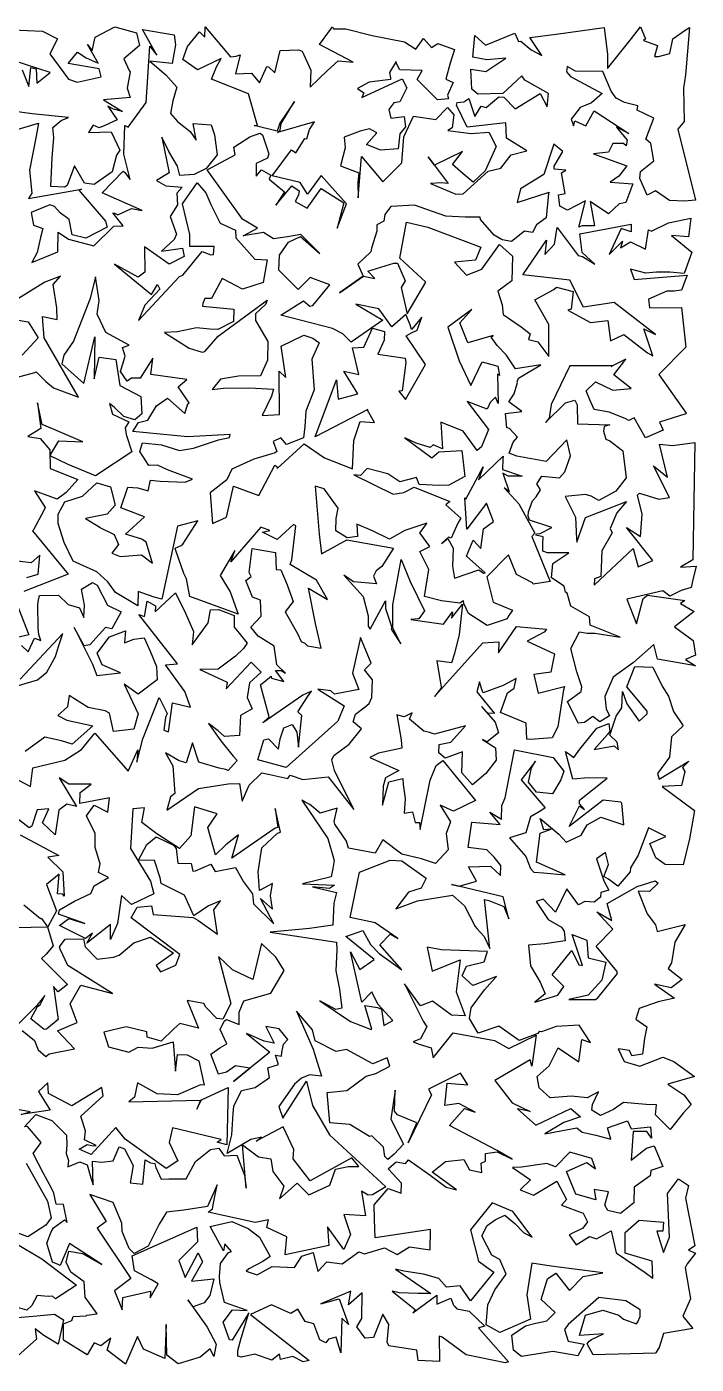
# Model space of a CAD drawing. Header units: metres. Extents: x -500 to 500, y -500 to 500.
# Drawn here: x 0 to 500, y -500 to 500 of the extents above; entities that cross this region are included whole.
import ezdxf

# ---------------------------------------------------------------- set-up
doc = ezdxf.new("R2010")
doc.units = ezdxf.units.M

msp = doc.modelspace()

# ---------------------------------------------------------------- linework, layer by layer
for points in [[(-8.88, 422.37), (8.77, 427.76), (6.95, 417.95), (2.15, 392.6), (3.86, 375.26), (1.38, 371.29), (40.78, 378.42), (38.95, 377.65), (58.86, 354.54), (60.09, 349.9), (44.05, 341.7), (33.98, 344.32), (31.59, 355.66), (24.91, 360.55), (20.69, 365.32), (17.32, 366.73), (3.39, 360.94), (5.11, 351.54), (11.95, 348.88), (10.31, 342.22), (7.73, 331.1), (3.66, 323.6), (23.21, 331.47), (23.42, 346.09), (31.08, 340.88), (50.19, 335.89), (65.03, 350.63), (71.98, 350.92), (64.26, 360.64), (65.6, 360.39), (68.08, 359.13), (78.25, 363.88), (86.16, 362.44), (56.37, 375.61), (72.08, 391.86), (73.14, 390.91), (77.31, 385.56), (72.43, 404.39), (73.3, 425.89), (75.71, 424.64), (89.06, 443.1), (91.82, 485.27), (97.22, 478.44), (86.44, 497.69), (110.12, 493.7), (111.01, 486.2), (108.52, 472.18), (91.8, 473.99), (103.83, 463.88), (112.02, 454.51), (108.95, 444.42), (107.21, 434.79), (112.59, 429.01), (121.94, 421.5), (126.48, 415.07), (124.25, 427.42), (137.64, 426.47), (140.17, 418.9), (142.24, 403.91), (133.87, 393.66), (125.1, 389.22), (114.31, 388.44), (112.63, 395.43), (106.18, 406.43), (100.75, 417.22), (106.42, 390.43), (96.79, 384.79), (103.73, 380.76), (116, 379.91), (112.21, 375.57), (112.04, 375.23), (112.43, 366.6), (107.04, 357.88), (111.83, 344.79), (110.06, 340.76), (100.6, 331.94), (116.21, 334.22), (117.53, 327.92), (106.22, 322.32), (87.78, 335.19), (88.25, 316.35), (83.15, 312.57), (65.42, 322.32), (93.07, 299.58), (97.49, 306.99), (99.3, 303.55), (88.25, 291.71), (83.46, 280.32), (114.05, 313.21), (116.44, 314.02), (131.04, 331.85), (137.43, 329.21), (139.49, 329.64), (140, 335.42), (121.77, 335.51), (121.71, 344.44), (116.31, 367.26), (127.13, 383.11), (133.73, 375.68), (137.51, 366.89), (144.45, 352.89), (155.92, 347.74), (156.08, 341.88), (170.18, 326.09), (179.6, 325.43), (176.45, 308.73), (161.18, 303.71), (146.77, 311.09), (145.98, 311.68), (137.87, 296.71), (132.9, 296.73), (131.48, 292.99), (131.31, 290.83), (154.61, 288.68), (154.42, 279.42), (142.65, 273.49), (136.66, 273.71), (126.74, 274.67), (112.46, 271.81), (102.74, 271.18), (121.35, 259.6), (131.06, 256.45), (132.93, 257.01), (142.91, 268.39), (179.48, 295.34), (178.18, 292.08), (170.68, 285.08), (170.8, 280.17), (180.1, 264.63), (179.86, 250.49), (174.6, 238.78), (158.07, 238.72), (144.77, 236.29), (138.42, 228.58), (146.99, 229.7), (166.22, 229.94), (184.14, 228.96), (182.64, 223.63), (175.88, 209.31), (188.6, 210.1), (188.56, 242.24), (193.33, 237.59), (190, 261.01), (207, 269.38), (213.7, 266.97), (218.08, 263.88), (218.31, 263.55), (212.8, 251.31), (214.6, 228.32), (208.36, 212.52), (207.57, 200.93), (206.58, 192.53), (193.94, 187.59), (189.8, 192.5), (183.93, 189.8), (186.81, 182.36), (185.42, 181.38), (169.56, 176.67), (153.12, 169.02), (149.4, 161.1), (137, 151.46), (138.59, 128.65), (149.2, 133.26), (154.35, 156.46), (173.31, 149.52), (185.12, 172.06), (186.65, 171.06), (186.95, 169.64), (207.24, 188.17), (222.22, 177.49), (227.97, 175.35), (243.33, 169.47), (244.29, 190.52), (249.05, 204.84), (259.63, 204.07), (254.38, 213.26), (254.55, 213.8), (215.33, 193.31), (231.31, 235.93), (232.48, 221.33), (247.3, 225.48), (236.82, 242.35), (247.92, 239.9), (243.11, 259.76), (251.68, 260.36), (258.23, 274.45), (267.12, 272.1), (266.75, 265.6), (262.26, 254.98), (282.66, 252.02), (283.02, 248.87), (280.37, 227.75), (277.87, 227.34), (282.75, 221.2), (297.75, 247.3), (283.4, 268.71), (286.88, 270.77), (291.6, 272.99), (295.05, 282.63), (287.16, 273.52), (286.33, 276.93), (282.95, 284.78), (272.54, 275.53), (262.79, 288.93), (245.76, 292.35), (265.99, 280.5), (242.32, 264.06), (235.94, 270.32), (228.28, 274.21), (189.8, 284.17), (206.74, 294.95), (211.26, 290.98), (213.52, 291.46), (226.27, 306.74), (211.7, 312.29), (202.59, 303.29), (188.09, 317.74), (188.83, 328.99), (195.54, 338.67), (204.37, 342.87), (218.75, 330.21), (204.7, 344.36), (194.76, 342.72), (184.35, 341.32), (176.78, 346.03), (161.5, 343.54), (172.23, 349.29), (160.96, 355.83), (134.67, 392.78), (155.71, 403.89), (154.7, 409.77), (166.59, 417.33), (173.91, 420.27), (175.92, 418.86), (180.87, 404.71), (179.7, 401.57), (171.25, 397.57), (171.28, 388.01), (175.25, 392.8), (182.14, 388.86), (180.97, 385.85), (192.34, 376.38), (185.92, 366.44), (197.89, 380.74), (203.48, 377.19), (203.02, 373.9), (200.53, 369.02), (209.39, 364.19), (219.91, 378.9), (236.76, 368.25), (231.67, 349.2), (238.85, 367.48), (219.92, 388.64), (209.61, 374.5), (204.14, 383.31), (183.2, 388.32), (197.72, 407.7), (200.97, 405.45), (207.59, 416.18), (209.2, 415.85), (210.99, 422.91), (214.77, 428.71), (187.33, 420.63), (189.28, 422.41), (190.03, 427.45), (199.88, 443.84), (189.06, 427.55), (187.04, 421.76), (169.7, 425.95), (172.27, 425.84), (165.47, 449.58), (137.88, 460.4), (141.72, 469.75), (145.15, 475.94), (127.44, 467.57), (116.51, 475.25), (120.09, 484.92), (128.88, 495.87), (132.97, 491.94), (133.18, 499.6), (152.02, 477.18), (156.42, 477.6), (159.45, 478.61), (155.88, 464.5), (167.88, 465.12), (173.81, 457.9), (179.36, 470.04), (180.52, 469.81), (185.26, 465.19), (189.33, 481.87), (203.14, 482.47), (205.68, 481.55), (212.07, 467.23), (211.56, 454.63), (224.67, 466.97), (232.43, 474.15), (243.68, 473.14), (218.47, 486.35), (228.24, 499.68), (229.12, 498.11), (238.18, 498.23), (257.93, 493.09), (282.09, 488.46), (290.44, 482.96), (296.26, 490.98), (302.3, 484.19), (307.04, 487.09), (319.41, 482.67), (316.2, 472.44), (312.97, 460.48), (318.3, 457.96), (314.28, 448.56), (314.86, 445.89), (306.81, 445.01), (296.46, 455.26), (291.55, 460.38), (295.29, 466.96), (278.48, 467.48), (275.76, 472.77), (275.72, 473.73), (270.8, 465.42), (271.65, 461.4), (271.52, 460.16), (255.73, 458.36), (246.84, 453.5), (251.75, 450.34), (250.1, 446.7), (280.33, 460.78), (283.8, 454.17), (278.5, 443.5), (274.02, 442.85), (270.25, 437.81), (271.78, 431.48), (281.7, 432.59), (282.75, 424.81), (278.59, 419.56), (277.21, 408.5), (264.19, 407.41), (253.57, 411.77), (261.27, 420.54), (255.88, 423.47), (249.02, 421.6), (236.99, 417.17), (237.8, 409.26), (234.38, 395.69), (248.01, 390.54), (247.27, 383.24), (247.57, 371.86), (250.04, 402.71), (265.94, 383.79), (280.03, 397.89), (281.56, 417.45), (288.81, 432.94), (305.34, 430.33), (314.26, 439.32), (318.85, 433.91), (317.59, 424.21), (314.33, 422.2), (331.85, 419.86), (344.99, 420.89), (350.52, 410.17), (342.24, 391.92), (333.33, 383.56), (325.89, 389.72), (317.93, 396.66), (325.41, 406.37), (304.44, 396.31), (299.8, 402.5), (314.64, 382.51), (309.74, 383.1), (301.52, 382.49), (320.47, 374.58), (325.92, 374.94), (344.49, 391.81), (353.93, 394.06), (361.82, 403.95), (373.39, 406.92), (358.34, 416.5), (358.08, 422.56), (357.7, 428.01), (328.79, 424.73), (320.88, 440.98), (321.3, 443.13), (326.31, 443.59), (330.1, 446.06), (334.47, 432.57), (339.35, 440.45), (343.12, 439.33), (352.37, 447.4), (356.12, 446.97), (364.6, 438.24), (383.42, 449.74), (388.69, 439.92), (389.55, 449.88), (371.79, 459.86), (369.6, 462.93), (355.54, 449.93), (336.89, 449.41), (332.43, 453.15), (331.58, 468.04), (342.79, 466.28), (357.73, 476.26), (343.65, 475.03), (333.16, 477.03), (334.46, 493.12), (342.6, 485.89), (364.39, 494.95), (367.06, 488.71), (368.87, 488.88), (376.64, 482.5), (384.59, 478.24), (375.62, 491.75), (395.28, 494.02), (431.04, 499.14), (433.59, 478.84), (433.75, 468.61), (451.68, 490.83), (458.3, 499.68), (462.08, 490.66), (460.46, 489.46), (471.02, 485.73), (468.76, 477.41), (471.71, 477.54), (480.22, 479.61), (482.36, 490.72), (491.7, 497.02), (494.86, 499.24), (491.79, 463.67), (490.28, 453.84), (490.97, 428.85), (486.28, 423.28), (499.36, 370.07), (491.1, 369.26), (480.03, 369.79), (469.46, 377.21), (463.24, 373.79), (457.68, 386.36), (458.17, 391.49), (468.35, 399.55), (465.92, 412.51), (462.32, 415.74), (468.19, 431.27), (455.84, 437.31), (456.24, 440.51), (446.29, 443.11), (440.02, 446.45), (436.45, 451.67), (430.12, 466.18), (409.63, 466.54), (403.42, 469.89), (402.96, 466.05), (406.07, 462.51), (429.55, 449.89), (421.71, 442.86), (413.18, 439.34), (406.39, 430.54), (408.17, 425.62), (409.34, 429.31), (417.51, 425.77), (423.73, 436.88), (449.6, 419.88), (440.45, 424.59), (448.35, 414.87), (447.63, 410.67), (445.48, 412.35), (437.56, 412.34), (434.51, 405.96), (423.08, 404.83), (448.14, 395.88), (442.05, 387.96), (435.75, 383.66), (452.63, 382.36), (447.38, 368.27), (445.07, 367.83), (442.35, 367.45), (434.37, 359.95), (420.65, 369.1), (423.92, 351.03), (414.82, 351), (412.19, 349.95), (417.19, 369.73), (403.87, 362.66), (398.1, 365.72), (396.96, 374.07), (401.96, 375.16), (401.87, 376.36), (399.25, 390.46), (402.62, 392.64), (393.79, 393.39), (393.71, 395.58), (400.35, 406.44), (393.62, 411.98), (386.17, 389.32), (368.77, 378.5), (366.07, 368.27), (390.08, 376.12), (389.63, 374.99), (387.72, 356.84), (380.51, 351.71), (377.67, 345.89), (371.72, 347), (361.96, 339.27), (355, 340.47), (349.07, 344.08), (338.69, 355.65), (338.67, 357.51), (327.44, 357.39), (312.92, 358.15), (302.97, 361.69), (289.44, 366.28), (271.89, 365.38), (267.36, 359.51), (266.5, 354.44), (261.37, 351.67), (261.27, 347.01), (257.45, 334.21), (256.99, 331.46), (247.17, 322.26), (251.13, 313.34), (233.53, 300.87), (251.5, 313.36), (259.91, 311.52), (254.67, 317.09), (274.03, 323.03), (276.79, 323.14), (282.43, 309.8), (279.54, 304.93), (284.15, 285.31), (298.01, 308.75), (278.58, 326.67), (283.55, 353.78), (299.51, 349.96), (338.95, 334.91), (335.04, 325.34), (319.4, 323.88), (328.45, 314.07), (339.76, 318.65), (352.97, 336.97), (362.64, 328.21), (362.12, 309.75), (351.68, 302.15), (354.93, 291.97), (355.79, 284.74), (369.2, 275.45), (375.92, 270.22), (374.72, 266.13), (381.52, 264.31), (389.73, 253.3), (389.78, 277.29), (379.33, 295.7), (393.65, 303.26), (395.47, 305.23), (408.06, 301.89), (406.53, 288.62), (404.08, 287.9), (421.02, 278.67), (433.93, 280.3), (435.98, 265.08), (445.87, 269.77), (463.5, 256.07), (467.51, 253.7), (460.73, 273.94), (469.58, 269.73), (438.55, 293.74), (415.62, 290.23), (405.56, 310.24), (370.42, 314.36), (388.13, 340.28), (386.85, 329.57), (393.98, 337.3), (396.02, 349.79), (411.63, 328.79), (414.9, 327.92), (424.18, 322.2), (414.8, 331.09), (412.96, 344.94), (451.24, 352.19), (451.26, 346.47), (443.73, 348.84), (434.84, 329.57), (444.89, 339.51), (443.31, 334.48), (450.74, 339.04), (461.96, 333.54), (464.24, 348.04), (466.39, 346.85), (479.27, 353.16), (495.94, 356.62), (494.2, 342.63), (481.54, 343.62), (496.55, 331.23), (490.97, 315.42), (480.16, 316.29), (470.22, 316.41), (462.26, 315.59), (450.69, 318.59), (453.65, 310.9), (493.12, 314.18), (488.79, 302.86), (483.48, 302.03), (478.01, 302.07), (464.34, 296.1), (465.06, 289.65), (488.92, 289.93), (492.15, 260.29), (471.94, 239.84), (492.48, 211.05), (492.05, 210.37), (472.49, 204.2), (475.17, 198.35), (461.93, 192.47), (453.56, 207.45), (449.47, 205.49), (446.78, 207.07), (434.86, 211.85), (423.64, 213.77), (420.44, 221.04), (417.73, 227.56), (424.76, 234.36), (437.65, 228.1), (451.31, 229.44), (438.31, 239.6), (447.3, 251.28), (436.39, 245.8), (437.14, 246.39), (405.5, 246.23), (391.46, 217.44), (390.03, 207.32), (387.29, 204.11), (402.2, 218.61), (409.17, 220.77), (410.98, 217.15), (411.17, 202.92), (435.33, 202.26), (431.1, 200.92), (430.56, 197.47), (432.31, 191.66), (435.5, 190.31), (444.98, 182.74), (447.64, 162.6), (439.96, 152.59), (427.18, 145.68), (421.45, 149.05), (417.12, 150.26), (402.07, 148.68), (409.67, 133.31), (410.39, 117.06), (410.8, 114.51), (417.14, 133.07), (447.89, 145.01), (440.66, 136.5), (435.53, 124.81), (437.13, 121.46), (429.48, 108.1), (428.58, 88.86), (423.83, 87.21), (423.74, 82.4), (452.7, 109.91), (456.42, 96.13), (467.47, 100.92), (447.85, 125.64), (458.3, 118.88), (459.48, 135.56), (455.93, 149.65), (457.51, 151.17), (472.06, 146.83), (479.93, 147.92), (467.97, 171.6), (478.42, 163.22), (472.54, 187.89), (482.08, 186.71), (498.94, 189.14), (497.48, 101.35), (488.22, 95.95), (499.9, 96.66), (497.48, 86.41), (496.1, 80.65), (488.73, 78.57), (480.23, 74.21), (475, 78.32), (448.13, 71.94), (455.4, 53.47), (460.34, 72.51), (463.5, 75.01), (491.51, 71.11), (488.05, 68.89), (498.27, 62.85), (483.6, 51.23), (497.57, 41.21), (499.44, 30.22), (491.91, 26.92), (499.3, 22.22), (471.05, 27.23), (468.32, 38.15), (453.04, 24.81), (437.94, 13.62), (431.74, -0.66), (432.6, -10.01), (435.17, -15.22), (428.03, -19.75), (422.61, -15.62), (416.39, -20.07), (411.64, -20.52), (403.74, -4.55), (413.89, 2.93), (414.42, 6.52), (410.7, 17.79), (406.31, 35.06), (412.64, 47.61), (418.55, 46.63), (424.27, 46.6), (443.12, 43.57), (420.75, 52.55), (420.2, 58.77), (406.34, 66.71), (403.62, 76.62), (402.19, 77.31), (401.19, 81.75), (391.71, 87.95), (392.8, 98.65), (404.74, 106.73), (388.86, 106.66), (385.43, 107.87), (385.26, 113.29), (385.68, 118.5), (380.17, 119.93), (380.6, 120.83), (383.34, 121.12), (391.98, 125.59), (375.38, 130.93), (374.31, 134.1), (374.7, 137.19), (377.6, 145.43), (380.33, 148.5), (383.73, 153.59), (380.97, 158.14), (384.58, 163.97), (397.8, 162.58), (401.82, 167.23), (405.92, 179.01), (403.31, 191.12), (387.84, 174.94), (365.94, 178.81), (360.1, 181.17), (363.19, 189.35), (366.33, 193.01), (360.34, 199.55), (358.48, 200.1), (357.47, 210.81), (369.59, 212.26), (359.94, 219.56), (363.94, 225.34), (366.49, 234.01), (366.1, 234.37), (367.29, 237.24), (383.82, 247.04), (364.96, 244.19), (358.01, 254.55), (351.29, 261.55), (346.85, 267.79), (348.16, 269.07), (329.39, 263.44), (323.28, 278.41), (332.39, 288.41), (314.5, 275.15), (322.8, 250), (331.53, 231.65), (340.03, 249.36), (351.65, 246.05), (352.97, 239.13), (351.52, 240.08), (351.98, 218.27), (349.92, 222.9), (345.95, 219.03), (343.73, 213.94), (328.84, 219.58), (344.74, 198.89), (339.49, 185.82), (336.36, 183.03), (325.77, 197.54), (309.15, 204.25), (310.42, 184.32), (303.38, 187.22), (301.19, 185.39), (290.88, 188.46), (282.37, 192.55), (302.57, 177.69), (307.76, 182.05), (324.87, 183.06), (327.16, 163.57), (315.05, 157.13), (307.72, 156.97), (292.95, 157.61), (290.93, 163.03), (278.65, 159.8), (269.7, 165.6), (254.28, 169.67), (249.23, 164.38), (244.23, 164.87), (273.62, 150.35), (281.62, 151.74), (289.35, 155.76), (315.88, 145.09), (312.99, 142.56), (324.17, 132.46), (321.89, 128.7), (316.83, 117.47), (315, 118.29), (309.8, 113.67), (314.42, 117.28), (318.36, 110), (317.95, 96.7), (319.28, 87.8), (337.5, 93.86), (340.98, 91.51), (342.34, 91.71), (328.24, 104.03), (333.22, 116.02), (339.16, 109.96), (341, 124.5), (348.43, 130.16), (343.25, 143.78), (328.67, 124.32), (327.01, 147.61), (327.79, 146.82), (340.82, 170.79), (337.41, 161.11), (355.83, 178.97), (355.57, 176.78), (355.12, 168.95), (369.82, 163.9), (359.57, 163.9), (355.54, 166.11), (360.11, 152.17), (356.43, 155.12), (367.41, 143.36), (379.45, 121.32), (377.17, 118.81), (390.78, 85.21), (378.21, 83.11), (377.52, 84.28), (365.7, 90.43), (359.59, 105.13), (343.45, 88.66), (348.22, 69.87), (362.64, 63.81), (359.38, 59.17), (358.62, 57.35), (343.66, 52.38), (329.89, 61.21), (326.47, 68.82), (326.18, 70.77), (323.44, 69.07), (309.77, 70.86), (297.03, 74.1), (300.28, 94.08), (293.43, 107.53), (300.86, 111.45), (293.43, 121.51), (297.37, 126.84), (298.69, 128.87), (282.4, 123.35), (270.78, 116.73), (258.21, 123.13), (246.49, 128.03), (247.05, 118.93), (239.17, 117.87), (230.88, 123.13), (230.91, 132.21), (232.55, 139.96), (222.14, 154.49), (215.43, 156.36), (218.24, 120.64), (220.02, 105.85), (239.02, 116.31), (273.77, 110.18), (265.11, 96.45), (260.9, 93.1), (258.82, 89.16), (261.11, 83.5), (244.02, 84.99), (236.73, 89.83), (251.26, 74.06), (255.01, 59.59), (255.01, 51.8), (256.52, 49.52), (267.77, 70.82), (267.96, 65.07), (272.64, 50.89), (272.12, 49.65), (279.4, 38.67), (273.33, 50.41), (273.44, 67.74), (279.54, 101.66), (286.35, 85.21), (297.07, 63.38), (292.68, 57.2), (292.01, 57.41), (286.66, 56.76), (311.25, 53.31), (317.82, 62.53), (317.26, 57.8), (325.38, 68.28), (322.88, 45.54), (319.33, 31.5), (317.07, 24.35), (306.08, 26.02), (309.47, 6.34), (309.1, 5.16), (304.41, -0.75), (340.58, 39.48), (352.53, 40.02), (352.28, 31.92), (365.67, 51.54), (388.18, 49.53), (386.33, 47.48), (373.58, 40.75), (394, 31.2), (391.24, 17.42), (378.74, 15.68), (381.9, 1.86), (401.55, 6.77), (400.66, 4.38), (396.62, -23.42), (392.29, -31.69), (376.03, -32.93), (373.28, -32.46), (372.88, -20.7), (353.85, -12.75), (358.93, 2.04), (363.94, 5.45), (365.33, 12.8), (355.8, 7.43), (340.75, 2.02), (339.68, 4.65), (338.03, 10.24), (336.15, 2.88), (349.15, -13.46), (344.04, -13.2), (339.49, -8.05), (349.65, -19.96), (352.18, -27.94), (343.84, -34.49), (340.37, -32.73), (349.89, -39.11), (350.54, -48.37), (342.84, -58.15), (332.91, -66.6), (324.96, -57.82), (325.31, -42.03), (312.49, -46.71), (307.8, -42.67), (307.92, -36.64), (316.6, -34.82), (327.67, -22.68), (304.51, -28.96), (300.8, -27.49), (296.56, -26.59), (285.73, -17.55), (287.83, -12.99), (281.76, -15.99), (278.03, -14.96), (276.21, -14.41), (279.58, -33.11), (280.08, -39.29), (262.73, -43.07), (256.21, -46.24), (277.91, -56.09), (267.76, -61.41), (266.16, -67.63), (265.52, -81.91), (270.43, -64.51), (280.81, -61.92), (281.04, -66.36), (282.43, -76.89), (281.86, -87.86), (288.08, -86.86), (290.1, -94.79), (293.35, -94.85), (293.8, -100.01), (301.19, -63.1), (305.74, -52.27), (310.74, -48.51), (334.98, -78.4), (318.68, -86.33), (308.58, -81.81), (316.35, -94.25), (313.1, -103.03), (314.76, -115.32), (305.29, -125.5), (294.75, -122.01), (280.18, -118.41), (265.93, -107.85), (260.26, -117.84), (240.19, -114.02), (238.86, -108.74), (230.1, -96.04), (229.55, -94.13), (231.89, -84.05), (219.1, -87.83), (211.24, -81.38), (207.94, -79.55), (205.39, -78.03), (224.82, -106.68), (229.63, -123.33), (228.54, -129.31), (227.37, -135.5), (205.99, -140.62), (229.87, -141.62), (226, -144.04), (213.29, -142.8), (231.22, -147.02), (229.26, -155.19), (228.44, -171.6), (211.18, -174.14), (181.8, -176.7), (231.39, -184.15), (231.43, -190.02), (230.76, -205.74), (233.47, -219.25), (235.37, -233.45), (230.69, -234.44), (218.91, -228.07), (241.68, -243.42), (257.06, -249.61), (257.55, -249.33), (252.31, -231.51), (261.9, -233.18), (264.8, -234.36), (266.67, -246.46), (273.22, -242.74), (262.17, -230.48), (257.61, -221.4), (250.14, -228.97), (241.8, -191.54), (248.72, -204.62), (259.47, -197.19), (238.3, -180), (251.03, -175.54), (256.6, -186.06), (263.23, -192.62), (280.11, -204.82), (263.57, -186.32), (271.32, -178.29), (277.02, -181.56), (260.25, -169.91), (241.41, -165.93), (248.38, -131.92), (271.29, -122.91), (279.98, -123.54), (298.13, -136.51), (294.43, -144), (285.04, -146.91), (275.68, -159.43), (291.75, -153.33), (317.79, -149.16), (326.82, -157.09), (334.91, -172.44), (336.11, -174.02), (341.55, -179.94), (345.69, -189.04), (341.86, -152.49), (345.05, -153.15), (356.35, -157.58), (360.05, -166.78), (355.83, -150.47), (317.27, -141.24), (322.94, -142.31), (335.94, -138.55), (329.88, -128.05), (346.17, -127.35), (353.64, -134.33), (354.09, -126.94), (348.89, -120.74), (343.64, -115.25), (329.49, -113.45), (332.37, -94.69), (353.54, -96.35), (345.73, -87.13), (354.56, -92.42), (354.84, -82.2), (357.14, -76.48), (364.23, -40.55), (393.17, -46.17), (400.96, -56.52), (398.78, -63.07), (392.45, -73.45), (380.61, -72.24), (374.7, -64.81), (376.81, -53.93), (379.95, -49.06), (369.14, -63), (387.03, -83.79), (383.96, -86.08), (376.19, -90.67), (372.54, -102.61), (360.58, -106.26), (372.77, -120.17), (376.08, -129.2), (378.64, -131.87), (385.84, -132.49), (401.99, -133.95), (380.55, -124.46), (383.35, -102.88), (385.29, -101.98), (391.56, -99.83), (386.1, -100.32), (383.29, -91.84), (397.41, -103.62), (402.65, -109.47), (413.99, -104.42), (418.5, -96.68), (428.69, -90.92), (445.75, -96.54), (444.85, -85.56), (444.45, -80.44), (443.5, -79.62), (430.48, -78.1), (405.04, -97.71), (412.63, -82.45), (416.49, -85.06), (412.82, -80.97), (412.83, -78.27), (433.28, -61.71), (419.37, -61.49), (407.73, -62.44), (402.16, -41.67), (405.57, -44.06), (408.61, -46.22), (413.01, -39.94), (425.73, -24.45), (434.63, -20.82), (435.47, -26.59), (433.58, -29.08), (423.61, -40.26), (438.53, -37.6), (441.75, -40.52), (440.75, -34.86), (435.5, -29.68), (440.02, -15.51), (444.32, -9.21), (444.8, 3.1), (447.96, -6.29), (457.35, -19.21), (463.36, -13.73), (463.37, -11.76), (448.03, 6.58), (453.94, 21.6), (467.42, 21.23), (474.35, 7.06), (479.17, -0.38), (482.97, -11.79), (490.19, -22.68), (481.44, -30.87), (479.86, -45.96), (471.09, -58.19), (472.12, -62.55), (494.49, -48.91), (489.62, -53.63), (491.48, -56.82), (488.88, -67.26), (474.49, -67.91), (498.63, -85.88), (494.85, -106.99), (490.1, -126.41), (476.62, -126.23), (469.77, -121.19), (465.24, -110.52), (477.14, -105.36), (464.36, -98.7), (456.58, -119.35), (450.91, -128.83), (450.68, -131.59), (441.58, -142.09), (441.31, -142.35), (434.34, -137.14), (431.02, -135.09), (434.48, -126.15), (432.25, -117.29), (425.42, -121.99), (430.79, -138.52), (434.61, -145.39), (428.63, -147.05), (428.46, -150.57), (423.75, -154.24), (416.59, -153.83), (412, -156.35), (403.18, -144.5), (394.8, -161.74), (385.64, -152), (380.37, -153.8), (389.3, -167.19), (399.24, -173.1), (401.16, -175.91), (401.91, -183.31), (386.78, -185.6), (374.53, -186.42), (376.14, -201.88), (383.3, -214.25), (387.11, -222.87), (379.28, -229.16), (396.62, -223.78), (401.04, -217.4), (392.23, -208.72), (407.13, -190.49), (412.23, -201.23), (415.09, -201.8), (407.2, -178.4), (418.22, -182.75), (419.21, -196.04), (432.5, -199.31), (429.5, -212.73), (419.09, -223.83), (404.78, -227.09), (424.67, -227.06), (426.47, -225.86), (441.03, -207.63), (440.56, -205.88), (425.22, -187.34), (437.51, -174.56), (425.71, -161.5), (436.95, -168.04), (433.36, -155.34), (455.89, -142.64), (469.17, -138.54), (471.45, -140.28), (464.97, -146.33), (456.55, -146.02), (463.25, -163.12), (469.38, -171.25), (470.61, -176.17), (491.68, -170.96), (483.81, -184.35), (481.52, -199.58), (478.92, -203.96), (489.45, -212.26), (481.25, -218.31), (468.83, -215.6), (483.63, -226.1), (471.56, -228.79), (457.3, -233.78), (454.89, -241.66), (463, -247.47), (461.26, -256.1), (459.86, -267.99), (451.91, -269.24), (450.1, -265.16), (441.59, -263.85), (446.03, -273.5), (457.84, -276.97), (474.96, -270.18), (483.24, -273.29), (498.63, -284.61), (478.7, -290.22), (490.68, -298.2), (496.1, -305.56), (490.09, -311.96), (480.52, -324.25), (469.52, -313.31), (470.18, -305.88), (462.39, -305.42), (445.47, -304.13), (438.17, -309.38), (428.42, -313.65), (421.98, -309.87), (422.56, -305.59), (426.98, -296.1), (418.36, -300.43), (406.85, -299.26), (390.77, -300.52), (382.55, -293.1), (381.2, -284.55), (390.17, -276.71), (396.7, -263.14), (412.3, -273.53), (414.47, -256.89), (421, -259.2), (412.45, -246.3), (395.24, -247.32), (384.4, -251.36), (382.5, -251.08), (381.58, -252.57), (367.79, -257.6), (352.45, -247.11), (336.96, -252.23), (330.49, -241.36), (331.74, -233.19), (341.73, -219.93), (347.85, -213.17), (350.75, -209.92), (333.05, -216.73), (325.12, -209.44), (328.35, -202.18), (341.46, -198.94), (343.97, -191.29), (309.76, -189.92), (298.98, -187.97), (302.83, -205.86), (323.52, -197.39), (320.6, -221.45), (327.24, -239.24), (317.18, -238.7), (303.06, -228.36), (293.96, -231.9), (282.08, -215.48), (295.98, -243.26), (298.71, -247.57), (294.12, -256.5), (288.51, -258.65), (292.89, -260.56), (301.91, -263.16), (303.53, -270.62), (318.27, -251.92), (349.15, -257.62), (359.95, -263.75), (380.43, -253.68), (377.23, -276.92), (376.01, -272.08), (349.55, -287.52), (362.37, -304.23), (375.85, -310.75), (366.41, -308.83), (380.1, -320.9), (406.37, -308.63), (413.54, -314.72), (401, -318.97), (386.86, -327.36), (410.81, -323.08), (414.65, -326.26), (424.96, -328.36), (436.09, -331.41), (433.56, -322.86), (448.51, -317.78), (451.37, -323.75), (465.66, -322.11), (466.43, -330.63), (463.13, -325.8), (452.71, -325.75), (451.37, -347.03), (462.75, -338.22), (468.44, -336.39), (474.84, -351.86), (466.02, -354.73), (466.03, -355.34), (465.57, -358.83), (453.53, -367.28), (453.25, -378.9), (443.34, -386.89), (433.82, -384.82), (431.73, -380.72), (434.33, -370.72), (423.64, -369.15), (424.96, -376.87), (410.05, -372.54), (403.03, -355.62), (418.14, -348.81), (424.56, -353.54), (421.98, -345.93), (405.55, -341.07), (394.8, -352.08), (388.28, -349.71), (369.39, -352.37), (362.8, -352.56), (376.21, -361.71), (368.34, -369.22), (378.35, -373.21), (395.75, -362.88), (403.04, -376.43), (399.25, -380.64), (415.48, -386.63), (418.82, -393.23), (415.19, -397.81), (405.13, -402.85), (410.14, -410.4), (420.13, -404.14), (425.53, -405.94), (436.45, -399.89), (440.01, -416.45), (461.79, -431.07), (467.5, -435.36), (466.95, -422.61), (446.75, -416.54), (446.73, -401.12), (457.21, -392.06), (475.35, -393.45), (474.99, -400.1), (470.44, -400.11), (475.34, -416.02), (479.9, -404.69), (478.43, -372.09), (486.59, -361.04), (494.18, -366.02), (492, -375.6), (498.87, -411.09), (494.15, -414.47), (499.29, -416.67), (493.23, -424.57), (491.72, -427.57), (495.7, -450.79), (489.8, -463.62), (497.31, -472.98), (475.56, -476.66), (472.24, -487.11), (469.51, -491.25), (423.01, -492.58), (418.5, -484.3), (420.07, -482.39), (421.58, -481.06), (430.59, -476.95), (412.77, -478.14), (417.19, -462.84), (430.22, -459.15), (441.99, -462.81), (445.55, -465.8), (455.3, -469.32), (456.27, -467.9), (457.99, -463.84), (457.94, -458.82), (447.43, -452.18), (427.29, -449.71), (404.22, -469.92), (401.47, -473.66), (404.27, -482.23), (416.18, -484.71), (411.45, -493.33), (392.76, -490.13), (369.32, -493.76), (363.39, -489.19), (362.2, -477.89), (372.5, -470.97), (380.1, -468.95), (388.33, -467.24), (394.56, -460.87), (384.01, -451.17), (388.87, -435.72), (395.07, -431.51), (405.38, -444.39), (415.52, -433.92), (430.22, -431.21), (391.59, -426.33), (377.09, -424.07), (373.39, -447.78), (376.23, -465.84), (353.16, -475.93), (343.07, -470.25), (344.18, -455.29), (349.55, -443.96), (357.95, -432.34), (353.36, -421.28), (351.71, -420.61), (347.33, -418.18), (339.89, -403.53), (343.66, -395.83), (349.78, -391.64), (357, -388.16), (364.5, -394.35), (370.93, -401.05), (377.29, -404.65), (363.03, -385.45), (347.61, -378.96), (331.28, -399.25), (337.19, -422.49), (348.77, -430.8), (331.41, -452.21), (323.56, -441.1), (313.46, -442), (307.65, -435.58), (296.2, -432.36), (281.6, -430.16), (275.35, -428.47), (301.66, -446.63), (292.28, -446.66), (278.01, -446.28), (272.93, -445.01), (290.36, -458.84), (288.26, -461.16), (306.11, -447.93), (306.31, -454.72), (316.55, -450.29), (318.75, -455.56), (319.66, -456.43), (321.07, -458.29), (330.42, -459.81), (342.11, -471.14), (337.32, -472.49), (359.72, -497.68), (357.25, -498.63), (328.14, -492.54), (310.13, -479.34), (307.97, -478.58), (308.09, -497.66), (292.22, -496.85), (291.28, -488.95), (270.44, -485.85), (269, -482.98), (270.32, -469.99), (265.94, -462.26), (258.83, -479.64), (252.65, -480.1), (246.39, -471.63), (250.18, -465.46), (250.33, -446.25), (240.14, -455.16), (241.9, -445.04), (219.53, -454.45), (233.25, -450.7), (240.29, -469.84), (235.22, -465.18), (234.58, -491.13), (231.03, -479.41), (225.21, -480.89), (223.28, -483.47), (218.8, -481.42), (214.23, -469.31), (208, -467.74), (202.29, -458.46), (197.21, -461.75), (182.67, -455.16), (166.99, -462.49), (210.93, -496.89), (206.31, -497.69), (198.6, -493.69), (189.55, -496.09), (188.65, -492.07), (183, -496.65), (170.35, -491.94), (160.22, -494.35), (157.49, -493.43), (157.6, -489.35), (159.98, -480.21), (165.77, -461.07), (153.47, -481.56), (151.25, -481.43), (146.64, -468.24), (153.65, -458.98), (164.58, -459.55), (147.57, -453.4), (144.24, -438.51), (143.95, -434.15), (144.54, -424.34), (150.66, -416.02), (152.93, -415.24), (147.8, -409.56), (146.84, -414.92), (136.91, -396.61), (153, -392.87), (162.22, -397.02), (165.36, -398.28), (173.76, -404.62), (181.79, -419.15), (176.38, -422.74), (165.69, -428.28), (163.75, -430.04), (172.14, -432.79), (183.29, -426.52), (199.83, -427.28), (205.31, -418.95), (213.86, -416.02), (217.23, -430.42), (224.03, -422.98), (235.61, -424.69), (248.03, -415.6), (252.13, -417.1), (267.15, -412.5), (276.49, -417.56), (285.9, -411.89), (301.27, -414.02), (301.35, -398.82), (260.23, -405.18), (259.58, -391.08), (259.43, -380.39), (262.38, -377.01), (269.77, -368.29), (279.45, -371.67), (279.77, -364.32), (269.95, -353.56), (275.81, -348.42), (282.87, -349.57), (285.03, -346.9), (301.24, -358.25), (313.12, -367.19), (320.83, -369.22), (302.8, -356.04), (312.79, -348.04), (326.24, -346.56), (330.71, -354.23), (339.9, -356.37), (339.27, -349.44), (342.64, -347.98), (342.6, -342.19), (351.31, -340.97), (362.47, -346.42), (351.28, -339.89), (315.67, -321.24), (326.95, -308.48), (334.71, -311.17), (322.59, -304.77), (312.18, -306.25), (313.87, -289.49), (329.42, -290.78), (323.89, -282.02), (299.88, -294.01), (302.28, -298.2), (284.84, -334.1), (291.26, -319.3), (276.73, -313.3), (274.52, -310.54), (275.14, -294.86), (271.76, -316.46), (281.26, -335.22), (274.46, -342.54), (269.63, -346.64), (267.36, -344.27), (266.26, -337.51), (257.57, -329.06), (255.89, -329.39), (241.3, -320.53), (226.25, -319.29), (224.33, -296.45), (238.92, -295.11), (253.33, -284.33), (260.73, -282.48), (271.13, -276.92), (269.2, -270.67), (258.44, -275.22), (238.82, -264.55), (231.04, -266), (215.26, -257.94), (213.27, -249.8), (201.29, -235.88), (213.94, -264.09), (219.99, -284.4), (211.2, -283.35), (205.13, -285.74), (199.97, -290.39), (188.09, -307.11), (191.32, -315.73), (208.87, -288.02), (213.38, -306.38), (225.98, -328.26), (268.05, -367.11), (258.18, -372.98), (254.93, -373.33), (250.04, -370.3), (253.04, -388.75), (236.74, -387.79), (241.69, -402.74), (236.76, -413.75), (224.54, -397.05), (225.58, -410.9), (192.87, -417.92), (194.18, -404.31), (179.34, -397.41), (180.54, -391.81), (170.48, -393.8), (135.54, -385.91), (138.64, -383.55), (139.31, -379.16), (142.13, -365.59), (134.85, -381.73), (117.18, -384.49), (104.44, -385.96), (98.93, -395.05), (90.62, -411.49), (80.1, -416.73), (76.34, -413.06), (71.29, -400.49), (71.02, -394.1), (64.49, -378.81), (47.03, -372.7), (59.36, -392.93), (52.63, -397.83), (77.81, -435.52), (65.41, -444.71), (71.27, -458.94), (71.7, -449.77), (92.39, -444.89), (92.25, -449.87), (98.1, -439.45), (93.09, -436.45), (80.44, -429.74), (78.73, -418.69), (127.07, -397.09), (127.4, -408.09), (113.66, -422.18), (118.16, -434.86), (127.98, -416.34), (131.26, -423.06), (123.09, -437.4), (139.71, -435.78), (136.61, -448.34), (132.45, -453.7), (124.22, -456.7), (120.17, -451.45), (134.71, -471.81), (141.52, -484.5), (139.57, -493.71), (136.88, -488.09), (129.51, -494.22), (113.05, -499.2), (104.62, -492.75), (104.2, -469.86), (103.02, -495.38), (87.1, -488.35), (82.6, -478.8), (73.81, -499.59), (60.05, -489.17), (62.68, -480.11), (55.32, -485.92), (50.39, -483.6), (44.97, -492.57), (27.54, -481.67), (27.44, -469.33), (33.65, -467.01), (34.52, -463.91), (44.3, -463.4), (44.76, -463.01), (52.54, -462.05), (43.57, -449.53), (42.88, -438.04), (33.01, -430.89), (29.41, -423.34), (31.47, -415.1), (41.64, -416.86), (56.13, -425.17), (31.92, -409.27), (24.95, -425.92), (23.49, -424.95), (19.27, -423.31), (14.94, -409.22), (18.2, -400.6), (20.05, -397.67), (28.28, -391.63), (30.14, -393.77), (27.4, -380.17), (22.03, -379.95), (20.15, -371.74), (18.61, -368.63), (12.27, -356.54), (4.75, -342.1), (10.72, -334.01), (0.53, -322.03), (-1.75, -322.3), (6.84, -312.99), (18.65, -317.42), (29.57, -328.47), (29.91, -335.64), (29.4, -342.24), (31.12, -347.31), (30.73, -351.98), (39.73, -348.45), (45.07, -350.55), (47.92, -360.38), (49.55, -365.67), (48.97, -347.93), (55.82, -348.7), (64.52, -347.73), (68.93, -337.13), (72.92, -338.73), (79.47, -350.99), (77.22, -363.99), (86.57, -365.16), (88.48, -346.81), (92.28, -349.21), (95.55, -349.72), (96.39, -352.52), (100.39, -361.21), (106.01, -361.13), (119.12, -360.98), (126.03, -348.08), (137.28, -339.26), (143.36, -338.14), (147.51, -343.79), (156.76, -343.46), (162.47, -358.32), (163.8, -368), (161.14, -335.76), (172.94, -344.63), (182.16, -346.17), (183.78, -355.55), (191.93, -366.56), (188.78, -376.13), (201.87, -364.4), (210.55, -372.91), (226.33, -365.76), (230.59, -353.96), (239.97, -351.81), (248.04, -351.97), (242.69, -345.39), (211.7, -362.56), (198.84, -346.22), (199.29, -339.05), (191.35, -322.23), (171.29, -333), (175.44, -329.88), (167.36, -331.79), (149.74, -342.18), (153.05, -328.2), (154.22, -312.34), (154.62, -306.88), (160.22, -295.08), (170.47, -292.74), (181.29, -285.32), (179.88, -278.12), (188.04, -275.75), (185.75, -268.65), (190.09, -269.31), (190.54, -266.68), (191.63, -260.39), (194.87, -256.91), (188.4, -248.97), (178.55, -247.22), (184.65, -259.77), (177.33, -258.25), (164.15, -252.45), (181.47, -266.54), (154.4, -288.37), (166.64, -278.47), (155.92, -276.73), (149.25, -281.46), (143.26, -282.91), (137.45, -268.04), (144.23, -263.24), (149.26, -260.25), (144.47, -249.49), (147.44, -243.35), (149.14, -242), (158.71, -245.75), (158.7, -236.48), (162.03, -228.02), (182.15, -222.29), (192.26, -205.36), (186.08, -195.44), (175.22, -185.21), (168.78, -212.25), (153.56, -204.87), (143.07, -194.98), (152.45, -230.01), (146.48, -241.76), (141.89, -241.4), (133.82, -232.85), (132.29, -230.01), (119.7, -227.95), (128.22, -248.56), (114.21, -244.97), (109.84, -249.08), (100.45, -258.09), (89.9, -255.26), (89.56, -251.26), (74.22, -247.4), (57.54, -251.53), (61.01, -262.53), (76.21, -266.42), (83.11, -262.63), (93.68, -263.56), (109.26, -258.8), (110.95, -280.58), (112.63, -268.29), (119.7, -268.39), (128.41, -272.87), (132.4, -291.14), (129.71, -290.76), (112.49, -298.4), (97.39, -297.59), (82.67, -289.38), (80.5, -300.13), (76.14, -303.48), (129.64, -302.35), (126.88, -309.09), (130.45, -302.07), (150.29, -292.74), (149.38, -335.73), (142.21, -333.61), (145.13, -331.62), (108.76, -323.06), (106.37, -333.93), (112.84, -347.58), (104.1, -353.25), (98.85, -349.64), (73.48, -331.51), (66.39, -322.78), (48.14, -343), (39.2, -339.01), (45.02, -335.47), (49.59, -336.43), (51.86, -336.07), (43.08, -332.03), (43.91, -325.43), (40.44, -314.34), (56.92, -298.94), (55.94, -292.77), (33.69, -306.4), (16.25, -297.2), (15.66, -289.44), (8.64, -295.76), (17.52, -309.77), (-4.17, -312.93), (2.5, -310.9), (-15.24, -307.81)], [(-22.09, 497.93), (11.7, 496.3), (23.04, 490.73), (17.13, 479.46), (31.04, 460.42), (37.5, 458.32), (55.65, 462.15), (54.07, 468.22), (30.83, 472.19), (37.92, 480.59), (44.28, 476.35), (53.38, 472.41), (45.42, 486.45), (48.86, 481.65), (50.95, 492), (65.8, 499.6), (81.96, 495.06), (84.12, 485.76), (72.37, 475.61), (76.41, 466.92), (77.19, 465.98), (74.98, 453.72), (77.15, 446.74), (57.39, 445.03), (71.37, 436.28), (64.79, 438.18), (60.55, 440.23), (67.41, 430.21), (58.23, 425.85), (53.94, 424.1), (49.58, 426.12), (46.2, 420.58), (63.01, 421.09), (69.51, 407.51), (66.99, 403.83), (63.85, 391.31), (50.27, 381.8), (43.21, 382.94), (35.69, 395.78), (30.15, 381.04), (28.07, 379.83), (17.84, 380.34), (19.03, 401.63), (20.13, 416.94), (19.47, 424.45), (25.63, 429.65), (31.14, 431.99), (3.97, 434.51), (-8.79, 436.28)], [(-3.45, 467.44), (1.54, 454.99), (3.12, 469.24), (7.13, 468.13), (7.62, 457.63), (17.39, 465.41), (-10.19, 474.42)], [(-14.73, -58.62), (2.85, -67.82), (4.64, -54.12), (28.38, -48.35), (40.87, -40.41), (50.83, -27.99), (75.61, -56.53), (82.95, -40.43), (82.06, -49.83), (86.78, -32.33), (98.84, -1.36), (104.83, -13.48), (103.7, -16.43), (102.31, -25.82), (105.76, -27.1), (108.79, -5.53), (122.28, -8.64), (118.06, 3.15), (103.66, 22.91), (112.43, 23.82), (83.79, 60.65), (88.01, 58.98), (89.92, 70.41), (96, 67), (95.98, 62.57), (110.95, 76.72), (118.41, 61.62), (124.43, 47.98), (123.39, 38.02), (135.34, 54.43), (137.1, 64.09), (143.19, 64.27), (153.67, 60.27), (154.8, 59.92), (154.77, 51.01), (158.65, 46.68), (164.66, 39.22), (161.82, 35.11), (155.8, 29.44), (142.97, 19.76), (129.16, 19.54), (149.7, 9.96), (148.82, 4.92), (167.61, 25.03), (174.94, 17.59), (166.21, 9.62), (164.67, -1.57), (168.33, -10.02), (159.52, -14.92), (158.89, -29.72), (147.67, -30.51), (142.81, -26.4), (135.64, -20.84), (144.94, -33.9), (154.15, -45.19), (157.06, -48.43), (150.44, -55.92), (148.69, -55.36), (143.7, -54.37), (128.54, -49.84), (123.83, -35.35), (118.93, -50.32), (113.67, -48.76), (103.47, -42.71), (109.18, -52.56), (110.57, -73.21), (107.3, -75.64), (104.62, -85.59), (128.16, -69.47), (150.42, -66.07), (158.9, -65.78), (160.76, -78.82), (166.08, -66.97), (175.52, -57.64), (181.42, -59.08), (194.89, -61.86), (196.57, -59.59), (206.19, -62.78), (225.16, -60.6), (244.3, -85.21), (229.67, -55.91), (227.76, -48.01), (229.23, -44.83), (240.75, -36.4), (249.99, -24.77), (243.62, -19.56), (245.47, -14.02), (252.61, -8.35), (255.64, -5.95), (257.77, -1.43), (258.08, 11.72), (252.17, 19.32), (257.23, 24.27), (249.31, 43.41), (245.07, 24.45), (243.33, 16.7), (248.01, 4.51), (229.76, 0.95), (227.13, 3.49), (217.33, 4.8), (237.12, -7.61), (232.3, -19.2), (193.67, -53.65), (172.42, -47.91), (177.09, -33.02), (180.39, -32.45), (187.96, -40.17), (189.11, -32.39), (191.95, -24.21), (198.18, -21.65), (201.57, -27.38), (202.94, -38.68), (205.41, -14.93), (202.32, -12.06), (209.62, -0.89), (212.51, 3.24), (206.07, 0.19), (176.25, -20.49), (180.91, -15.79), (174.55, 7.97), (182.56, 14.39), (182.75, 13.01), (191.99, 10.55), (185.66, 18.8), (190.07, 18.7), (193.29, 16.75), (186.71, 22.99), (184.81, 36.94), (172.75, 44.34), (167.27, 51.18), (174.9, 59.36), (174.47, 71.3), (168.55, 73.61), (163.62, 85.94), (167.66, 89.01), (166.09, 91.92), (168.32, 109.77), (185.74, 106.94), (186.29, 94.15), (189.64, 93.83), (194.41, 82.69), (198.95, 70.23), (193, 62.43), (202.03, 46.29), (204.95, 40.41), (207.64, 39.24), (209.62, 37.04), (219.85, 35.43), (215.71, 53.89), (210.33, 80.35), (224.45, 71.69), (216.22, 86.23), (196.56, 97.89), (197.99, 101.49), (201.02, 126.75), (199.28, 127.75), (186.89, 116.64), (176.08, 122), (181.4, 123.32), (174.78, 125.89), (152.37, 99.94), (155.46, 108.27), (144.3, 89.79), (151.86, 77.4), (157.85, 60.75), (121.67, 74.04), (119.16, 87.24), (117.15, 91.31), (111.24, 108.39), (110.76, 110.05), (115.36, 112.15), (116.62, 113.21), (127.63, 130.52), (112.53, 126.58), (100.74, 72.12), (95.16, 73.61), (83.28, 77.79), (82.98, 67.03), (66.35, 77.05), (60.56, 84.88), (52.37, 92.33), (34.53, 100.38), (27.85, 114.24), (23.4, 128.48), (23.39, 135.59), (28.52, 144.68), (41.49, 149), (52.37, 158.94), (62.39, 155.97), (65.95, 142.34), (59.92, 135.53), (43.84, 132.32), (54.43, 125.92), (53.53, 125.94), (65.27, 120.28), (68.37, 112.84), (63.59, 106.41), (69.66, 103.94), (85.56, 105.17), (93.84, 98.84), (89.18, 114.55), (85.99, 116.95), (73.63, 120.6), (87.93, 133.51), (70.23, 140.23), (75.37, 155.66), (82.93, 155.16), (90.57, 153.05), (92.36, 160.93), (99.57, 160.06), (118.23, 159.55), (123.76, 161.7), (105.11, 168.64), (97.56, 172.1), (91.16, 171.78), (84.53, 182.39), (86.5, 188.79), (100.63, 187.42), (113.97, 183.01), (124.55, 184.85), (143.1, 191.05), (151.34, 192.81), (151.91, 195.02), (120.12, 193.18), (79.2, 197.24), (83.39, 204.09), (90.41, 205.78), (96.89, 216.43), (105.17, 222.17), (117.91, 210.77), (120.35, 218.05), (121.15, 218.59), (112.99, 230.59), (119.4, 236.1), (92.72, 239.76), (94.03, 252.18), (84.63, 237.11), (78.24, 237.03), (75.05, 234.98), (70.07, 242.06), (73.48, 253.57), (71.47, 260.07), (76.53, 261.8), (58.92, 271.25), (52.45, 285.07), (53.95, 295.25), (51.41, 312.75), (47.38, 296.74), (34.99, 264.8), (27.78, 254.28), (26.17, 247.8), (42.48, 233.07), (50.78, 268.11), (50.36, 236.56), (54.17, 252.9), (66.49, 251.04), (69.42, 231.63), (85.23, 223.41), (85.88, 210.41), (80.66, 205.88), (72.5, 208.53), (65.55, 215.23), (61.68, 218.23), (63.96, 210.25), (76.16, 204.53), (73.5, 199.99), (74.24, 194.98), (78.35, 182.2), (51.34, 164.04), (30.99, 172.61), (17.55, 179.04), (18.04, 180.42), (24.01, 190.33), (41.73, 189.59), (19.27, 199.28), (11.39, 202.63), (7.89, 218.7), (10.41, 199.59), (0.77, 193.48), (10.08, 191.98), (17.31, 183.67), (17.58, 169.67), (38.18, 161.34), (29.46, 151.62), (22.66, 146.67), (5.65, 152.95), (13.77, 140.51), (13.02, 138.78), (4.93, 123.74), (4.26, 123.01), (30.94, 90.61), (-2.15, 77.84)], [(-14.52, 235.94), (5.98, 241.38), (7, 241.98), (14.15, 234.58), (19.89, 229.9), (38.73, 222.82), (13.07, 267.17), (11.68, 283.2), (22.66, 280.89), (22.37, 289.66), (19.6, 307.17), (25.06, 313.24), (13.56, 308.89), (-9.5, 294.73)], [(-9.15, 280.94), (1, 279.19), (8.53, 267.31), (-3.4, 254.38)], [(-0.02, 88.17), (8.51, 90.58), (9.86, 104.77), (3.26, 99.26), (-21.63, 102.14)], [(-4.06, 37.42), (0.96, 32.78), (5.81, 42.81), (10.47, 41.08), (8.91, 45.62), (8.53, 50.41), (8.25, 67.9), (8.52, 69.93), (9.61, 74.86), (23.6, 75.07), (31.02, 67.93), (39.32, 65.53), (42.56, 58.38), (43.08, 67.43), (40.91, 79.52), (48.97, 84.48), (52.62, 82.55), (60.32, 67.56), (70.38, 62.5), (63.57, 49.8), (58.89, 50.84), (46.97, 37.8), (42.83, 37.16), (35.46, 50.88), (49.04, 23.57), (52.42, 14.95), (69.93, 16.91), (56.23, 23.05), (52.48, 31.7), (61.83, 43.87), (73.6, 48.36), (72.9, 39.37), (79.85, 42.22), (87.56, 43.06), (92.1, 33.15), (96.88, 21.74), (97.4, 11.78), (83.16, 1.04), (72.67, 8.56), (83.19, -13.66), (80, -25), (64.68, -26.73), (61.69, -13.14), (58.54, -11.41), (45.94, -8.9), (31.66, 0.15), (30.49, -8.5), (23.09, -14.92), (29.9, -18.33), (49.28, -22.7), (33.96, -36.33), (25.99, -33.9), (13.4, -31.15), (-1.21, -41.81)], [(-9.53, 73.56), (1.61, 45.32), (-14.61, 41.54)], [(-6.12, 7.53), (7.88, 11.64), (14.9, 17.39), (21.49, 29.09), (23.72, 36.53), (26.85, 46.41), (-4.83, 12.35)], [(-3.35, -250.3), (5.66, -257.77), (8.46, -264.76), (14.29, -269.79), (16.82, -267.57), (35.51, -263.95), (22.91, -250.49), (37.69, -244.35), (32.51, -230.35), (40.26, -216.27), (63.91, -222.67), (30.71, -201.65), (24.9, -189.57), (24.34, -187.7), (28.75, -182.03), (42.39, -181.82), (43.54, -187.74), (52.68, -196.96), (64.77, -195.48), (69.03, -193.86), (80.02, -184.74), (92.35, -180.5), (109.53, -192.41), (96.69, -201.8), (99.79, -206.29), (111.4, -201.45), (114.22, -193.43), (77.83, -166.07), (82.38, -158.17), (93.17, -157.06), (94.47, -163.5), (124.17, -165.7), (127.85, -167.93), (142.52, -178.22), (139.65, -160.16), (144.55, -153.31), (135.75, -157.22), (124.69, -164.63), (117.65, -149.11), (100.26, -140.35), (99.53, -136.13), (95.33, -123.14), (83.46, -122.86), (89.56, -111.21), (96.55, -105.58), (109.59, -111.77), (111.56, -114.27), (112.72, -125.24), (122.84, -125.41), (123.92, -131.16), (125.87, -131.02), (137.5, -126.05), (140.58, -131.44), (155.83, -128.42), (161.83, -139.28), (168.55, -148.25), (169.38, -155.72), (184.52, -170.64), (174.57, -151.71), (183.42, -159.51), (181.94, -149.57), (183.6, -140.52), (173.7, -145.52), (172.66, -131.78), (175.63, -113.69), (187.31, -102.89), (189.51, -102), (185.39, -84.31), (187.53, -98.57), (185.49, -98.99), (153.23, -121.37), (158.16, -103.97), (148.53, -111.42), (140.82, -118.88), (135.27, -98.69), (142.22, -88.28), (125.14, -83.06), (122.5, -104.77), (113.97, -114.31), (97.1, -103.3), (85.91, -94.79), (88.01, -83.95), (79.12, -84.69), (77.54, -114.15), (92.28, -138.75), (94.91, -148.19), (78.27, -156.02), (70.64, -149.47), (67.81, -170.18), (62.46, -182.25), (62.48, -171.06), (44.82, -184.89), (49.1, -177.59), (43.87, -181.5), (24.33, -171.78), (31.38, -166.53), (43.3, -170.21), (23.71, -163.24), (24.54, -160.14), (35.75, -153.7), (47.83, -147.93), (50.4, -142.07), (61.13, -136.02), (53.47, -132.17), (54.73, -125.68), (51.09, -113.41), (50.94, -103.18), (44.56, -89.86), (50.2, -81.84), (60.58, -87.14), (61.87, -76.36), (39.55, -80.71), (39.93, -72.4), (48.06, -66.16), (31.32, -66.15), (24.3, -61.56), (37.13, -82.83), (29.85, -81.21), (23.99, -85.53), (21.12, -104.02), (11.8, -95.16), (16.44, -84.57), (7.82, -85.29), (3.68, -97.49), (1.69, -98.87), (-8.07, -91.11)], [(-5.04, -104.1), (23.87, -119.49), (15.78, -120.65), (26.81, -131.66), (27.88, -149.81), (26.8, -148.39), (22.84, -148.06), (24.13, -133.4), (14.65, -141.17), (22.15, -160.87), (15.64, -172.73), (11.36, -166.61), (10.26, -166.79), (-2.28, -156.6)], [(-33.62, -173.76), (15.59, -172.82), (19.62, -186.99), (14.4, -193.13), (11.07, -196.48), (30.4, -215.9), (23.37, -221.25), (19.85, -217.33), (23.49, -241.95), (14.67, -249.18), (13.08, -249.47), (2.94, -241.5), (7.95, -232.4), (10.09, -231.18), (13.39, -223.97), (7.52, -231.53), (-20.78, -259.67)], [(-0.39, -349.35), (15.39, -377.71), (18.19, -390.29), (14.3, -395.68), (0.73, -404.35), (-7.06, -401.4)], [(-8.89, -408.92), (11.33, -420.84), (37.1, -440.61), (21.39, -450.67), (19.31, -448.73), (15.94, -448.89), (7.73, -448.11), (3.84, -455.59), (0.15, -459.09), (-15.58, -454.65)], [(-16.14, -465.46), (4.74, -463.59), (20.77, -462.27), (27.42, -466.53), (23.39, -484.58), (12.67, -478.13), (6.18, -473.18), (7.37, -480.89), (-11.07, -497.23)]]:
    msp.add_lwpolyline(points)

doc.saveas('drawing.dxf')
